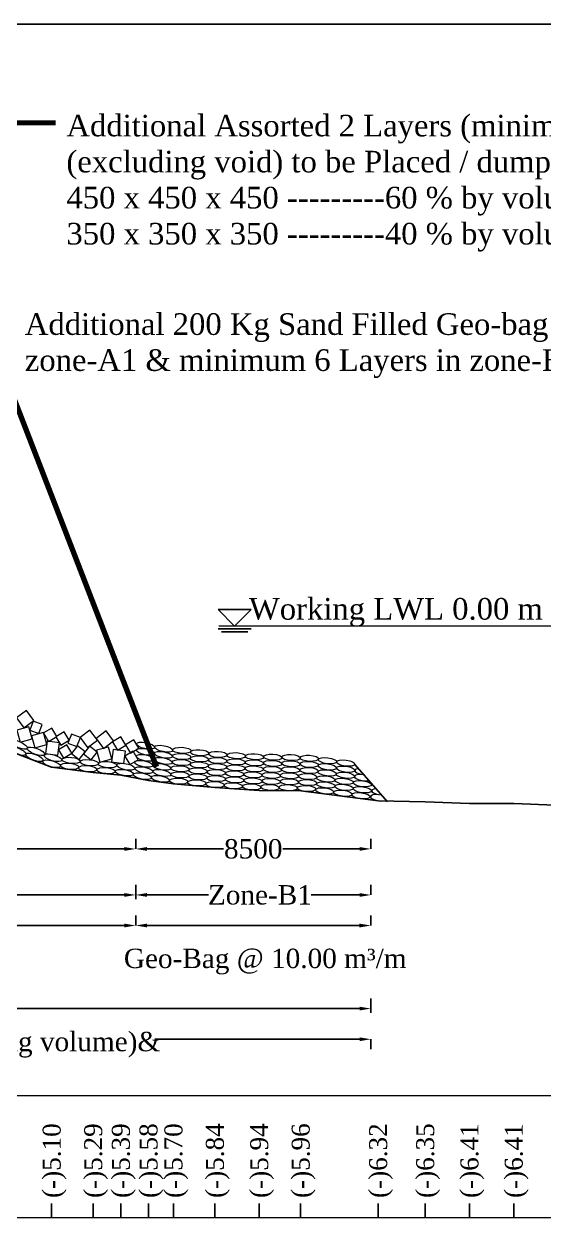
# Model space of a CAD drawing. Header units: metres. Extents: x -2434 to 11656, y -15288 to 8109.
# Drawn here: x 2596.2 to 2614.98, y -11663.21 to -11619.42 of the extents above; entities that cross this region are included whole.
import ezdxf

# ---------------------------------------------------------------- set-up
doc = ezdxf.new("R2010")
doc.units = ezdxf.units.M
doc.layers.add('LINE', color=7, linetype='Continuous')
doc.styles.get("Standard").update_dxf_attribs({"font": 'times.ttf'})
doc.dimstyles.get("Standard").update_dxf_attribs({"dimtxt": 0.5, "dimasz": 0.4075, "dimexe": 0.364, "dimexo": 0.219, "dimgap": 0.09, "dimtad": 0, "dimdec": 0, "dimlfac": 1000, "dimzin": 0, "dimdsep": 46, "dimtxsty": 'Standard', "dimcen": 0.09, "dimadec": 0, "dimazin": 0, "dimtfac": 1, "dimtdec": 0, "dimtofl": 0, "dimtmove": 0, "dimatfit": 3, "dimfxl": 1, "dimtolj": 1, "dimtzin": 0, "dimarcsym": 0})

# ---------------------------------------------------------------- blocks, each defined once
blk = doc.blocks.new('*D213')
at = {"color": 0, "lineweight": -2, "ltscale": 0.5}
for p, q in [((2577.727, -11649.404), (2577.727, -11648.89)), ((2600.227, -11649.254), (2600.227, -11648.89)), ((2578.134, -11649.254), (2587.624, -11649.254)), ((2599.819, -11649.254), (2590.329, -11649.254))]:
    blk.add_line(p, q, dxfattribs=at)
at = {"color": 0, "linetype": 'Continuous', "lineweight": -3, "ltscale": 0.5}
for points in [[(2578.134, -11649.186), (2578.134, -11649.322), (2577.727, -11649.254)], [(2599.819, -11649.186), (2599.819, -11649.322), (2600.227, -11649.254)]]:
    blk.add_solid(points, dxfattribs=at)
at = {"layer": 'Defpoints', "color": 0, "linetype": 'Continuous', "lineweight": -3, "ltscale": 0.5}
for p in [(2600.227, -11649.254), (2600.227, -11649.254), (2577.727, -11654.97)]:
    blk.add_point(p, dxfattribs=at)
at = {"color": 0, "linetype": 'Continuous', "lineweight": -3, "ltscale": 0.5, "insert": (2588.977, -11649.254), "char_height": 0.7, "attachment_point": 5}
blk.add_mtext('\\A1;22500', dxfattribs=at)
blk = doc.blocks.new('*D214')
at = {"color": 0, "lineweight": -2, "ltscale": 0.5}
for p, q in [((2600.227, -11649.254), (2600.227, -11648.89)), ((2608.726, -11649.254), (2608.726, -11648.89)), ((2600.634, -11649.254), (2603.403, -11649.254)), ((2608.319, -11649.254), (2605.55, -11649.254))]:
    blk.add_line(p, q, dxfattribs=at)
at = {"color": 0, "linetype": 'Continuous', "lineweight": -3, "ltscale": 0.5}
for points in [[(2600.634, -11649.186), (2600.634, -11649.322), (2600.227, -11649.254)], [(2608.319, -11649.186), (2608.319, -11649.322), (2608.726, -11649.254)]]:
    blk.add_solid(points, dxfattribs=at)
at = {"layer": 'Defpoints', "color": 0, "linetype": 'Continuous', "lineweight": -3, "ltscale": 0.5}
for p in [(2600.227, -11649.254), (2608.726, -11649.254), (2608.726, -11649.265)]:
    blk.add_point(p, dxfattribs=at)
at = {"color": 0, "linetype": 'Continuous', "lineweight": -3, "ltscale": 0.5, "insert": (2604.476, -11649.254), "char_height": 0.7, "attachment_point": 5}
blk.add_mtext('\\A1;8500', dxfattribs=at)
blk = doc.blocks.new('*D215')
at = {"color": 0, "lineweight": -2, "ltscale": 0.5}
for p, q in [((2600.227, -11651.069), (2600.227, -11650.555)), ((2600.634, -11650.919), (2602.86, -11650.919)), ((2608.318, -11650.919), (2606.575, -11650.919)), ((2608.726, -11650.919), (2608.726, -11650.555))]:
    blk.add_line(p, q, dxfattribs=at)
at = {"color": 0, "linetype": 'Continuous', "lineweight": -3, "ltscale": 0.5}
for points in [[(2600.634, -11650.851), (2600.634, -11650.987), (2600.227, -11650.919)], [(2608.318, -11650.851), (2608.318, -11650.987), (2608.726, -11650.919)]]:
    blk.add_solid(points, dxfattribs=at)
at = {"layer": 'Defpoints', "color": 0, "linetype": 'Continuous', "lineweight": -3, "ltscale": 0.5}
for p in [(2608.726, -11650.919), (2608.726, -11650.919), (2600.227, -11659.443)]:
    blk.add_point(p, dxfattribs=at)
at = {"color": 0, "linetype": 'Continuous', "lineweight": -3, "ltscale": 0.5, "insert": (2604.717, -11650.919), "char_height": 0.7, "attachment_point": 5}
blk.add_mtext('\\A1;Zone-B1', dxfattribs=at)
blk = doc.blocks.new('*D216')
at = {"color": 0, "lineweight": -2, "ltscale": 0.5}
for p, q in [((2600.227, -11652.024), (2600.227, -11651.66)), ((2608.724, -11652.024), (2608.724, -11651.66)), ((2600.634, -11652.024), (2608.316, -11652.024))]:
    blk.add_line(p, q, dxfattribs=at)
at = {"color": 0, "linetype": 'Continuous', "lineweight": -3, "ltscale": 0.5}
for points in [[(2600.634, -11651.956), (2600.634, -11652.092), (2600.227, -11652.024)], [(2608.316, -11651.956), (2608.316, -11652.092), (2608.724, -11652.024)]]:
    blk.add_solid(points, dxfattribs=at)
at = {"layer": 'Defpoints', "color": 0, "linetype": 'Continuous', "lineweight": -3, "ltscale": 0.5}
for p in [(2600.227, -11652.024), (2608.724, -11652.024), (2608.724, -11652.024)]:
    blk.add_point(p, dxfattribs=at)
at = {"color": 0, "linetype": 'Continuous', "lineweight": -3, "ltscale": 0.5, "insert": (2604.909, -11653.328), "char_height": 0.7, "attachment_point": 5}
blk.add_mtext('\\A1;Geo-Bag @ 10.00 m³/m ', dxfattribs=at)
blk = doc.blocks.new('*D217')
at = {"color": 0, "lineweight": -2, "ltscale": 0.5}
for p, q in [((2576.377, -11655.178), (2576.377, -11654.664)), ((2608.727, -11655.178), (2608.727, -11654.664)), ((2576.784, -11655.028), (2589.68, -11655.028)), ((2608.319, -11655.028), (2592.366, -11655.028))]:
    blk.add_line(p, q, dxfattribs=at)
at = {"color": 0, "linetype": 'Continuous', "lineweight": -3, "ltscale": 0.5}
for points in [[(2576.784, -11654.96), (2576.784, -11655.096), (2576.377, -11655.028)], [(2608.319, -11654.96), (2608.319, -11655.096), (2608.727, -11655.028)]]:
    blk.add_solid(points, dxfattribs=at)
at = {"layer": 'Defpoints', "color": 0, "linetype": 'Continuous', "lineweight": -3, "ltscale": 0.5}
for p in [(2608.727, -11655.028), (2576.377, -11658.171), (2608.727, -11658.171)]:
    blk.add_point(p, dxfattribs=at)
at = {"color": 0, "linetype": 'Continuous', "lineweight": -3, "ltscale": 0.5, "insert": (2591.023, -11655.028), "char_height": 0.5, "attachment_point": 5}
blk.add_mtext('\\A1;{\\H1.4x;32350}', dxfattribs=at)
blk = doc.blocks.new('*D218')
at = {"color": 0, "lineweight": -2, "ltscale": 0.5}
for p, q in [((2576.377, -11652.174), (2576.377, -11651.66)), ((2600.227, -11652.024), (2600.227, -11651.66)), ((2576.784, -11652.024), (2599.819, -11652.024))]:
    blk.add_line(p, q, dxfattribs=at)
at = {"color": 0, "linetype": 'Continuous', "lineweight": -3, "ltscale": 0.5}
for points in [[(2576.784, -11651.956), (2576.784, -11652.092), (2576.377, -11652.024)], [(2599.819, -11651.956), (2599.819, -11652.092), (2600.227, -11652.024)]]:
    blk.add_solid(points, dxfattribs=at)
at = {"layer": 'Defpoints', "color": 0, "linetype": 'Continuous', "lineweight": -3, "ltscale": 0.5}
for p in [(2600.227, -11652.024), (2600.227, -11652.024), (2576.377, -11658.171)]:
    blk.add_point(p, dxfattribs=at)
at = {"color": 0, "linetype": 'Continuous', "lineweight": -3, "ltscale": 0.5, "insert": (2587.08, -11653.24), "char_height": 0.7, "attachment_point": 5}
blk.add_mtext('\\A1;Geo-Bag @ 9.00 m³/m &\\PBlock  @ 19.00 m³/m', dxfattribs=at)
blk = doc.blocks.new('*D220')
at = {"color": 0, "lineweight": -2, "ltscale": 0.5}
for p, q in [((2576.377, -11651.069), (2576.377, -11650.555)), ((2576.784, -11650.919), (2585.259, -11650.919)), ((2599.819, -11650.919), (2589.031, -11650.919)), ((2600.227, -11650.919), (2600.227, -11650.555))]:
    blk.add_line(p, q, dxfattribs=at)
at = {"color": 0, "linetype": 'Continuous', "lineweight": -3, "ltscale": 0.5}
for points in [[(2576.784, -11650.851), (2576.784, -11650.987), (2576.377, -11650.919)], [(2599.819, -11650.851), (2599.819, -11650.987), (2600.227, -11650.919)]]:
    blk.add_solid(points, dxfattribs=at)
at = {"layer": 'Defpoints', "color": 0, "linetype": 'Continuous', "lineweight": -3, "ltscale": 0.5}
for p in [(2600.227, -11650.919), (2600.227, -11650.919), (2576.377, -11658.171)]:
    blk.add_point(p, dxfattribs=at)
at = {"color": 0, "linetype": 'Continuous', "lineweight": -3, "ltscale": 0.5, "insert": (2587.145, -11650.991), "char_height": 0.7, "attachment_point": 5}
blk.add_mtext('\\A1;Zone-A1', dxfattribs=at)
blk = doc.blocks.new('*D221')
at = {"color": 0, "lineweight": -2, "ltscale": 0.5}
for p, q in [((2576.377, -11656.138), (2576.377, -11655.774)), ((2576.784, -11656.138), (2579.369, -11656.138)), ((2608.318, -11656.138), (2600.923, -11656.138)), ((2608.725, -11656.138), (2608.725, -11656.502))]:
    blk.add_line(p, q, dxfattribs=at)
at = {"color": 0, "linetype": 'Continuous', "lineweight": -3, "ltscale": 0.5}
for points in [[(2576.784, -11656.07), (2576.784, -11656.205), (2576.377, -11656.138)], [(2608.318, -11656.07), (2608.318, -11656.205), (2608.725, -11656.138)]]:
    blk.add_solid(points, dxfattribs=at)
at = {"layer": 'Defpoints', "color": 0, "linetype": 'Continuous', "lineweight": -3, "ltscale": 0.5}
for p in [(2576.377, -11656.14), (2608.725, -11656.138), (2608.725, -11656.138)]:
    blk.add_point(p, dxfattribs=at)
at = {"color": 0, "linetype": 'Continuous', "lineweight": -3, "ltscale": 0.5, "insert": (2590.146, -11656.906), "char_height": 0.7, "attachment_point": 5}
blk.add_mtext('\\A1;Geo-Bag @ 19.0 m³/m (excluding filling volume)&\\PBlock  @ 19.00 m³/m', dxfattribs=at)

msp = doc.modelspace()

# ---------------------------------------------------------------- linework, layer by layer
at = {"color": 0, "linetype": 'Continuous', "lineweight": -3, "ltscale": 0.5}
msp.add_line((2608.147769, -11646.204219), (2609.330835, -11647.549182), dxfattribs=at)
at = {"color": 0, "lineweight": 18, "ltscale": 0.18}
for p, q in [((2542.493162, -11658.171464), (2641.589907, -11658.171464)), ((2542.493162, -11662.598086), (2641.589907, -11662.575417))]:
    msp.add_line(p, q, dxfattribs=at)
at = {"color": 0, "lineweight": -2}
for p, q in [((2597.189907, -11662.577291), (2597.189907, -11662.077291)), ((2597.189907, -11662.577291), (2597.189907, -11662.077291)), ((2598.689907, -11662.577291), (2598.689907, -11662.077291)), ((2598.689907, -11662.577291), (2598.689907, -11662.077291)), ((2599.689907, -11662.577291), (2599.689907, -11662.077291)), ((2599.689907, -11662.577291), (2599.689907, -11662.077291)), ((2600.689907, -11662.577291), (2600.689907, -11662.077291)), ((2600.689907, -11662.577291), (2600.689907, -11662.077291)), ((2601.589907, -11662.577291), (2601.589907, -11662.077291)), ((2601.589907, -11662.577291), (2601.589907, -11662.077291)), ((2603.089907, -11662.577291), (2603.089907, -11662.077291)), ((2603.089907, -11662.577291), (2603.089907, -11662.077291)), ((2604.689907, -11662.577291), (2604.689907, -11662.077291)), ((2604.689907, -11662.577291), (2604.689907, -11662.077291)), ((2606.189907, -11662.577291), (2606.189907, -11662.077291)), ((2606.189907, -11662.577291), (2606.189907, -11662.077291)), ((2608.989907, -11662.577291), (2608.989907, -11662.077291)), ((2608.989907, -11662.577291), (2608.989907, -11662.077291)), ((2610.689907, -11662.577291), (2610.689907, -11662.077291)), ((2610.689907, -11662.577291), (2610.689907, -11662.077291)), ((2612.289907, -11662.577291), (2612.289907, -11662.077291)), ((2612.289907, -11662.577291), (2612.289907, -11662.077291)), ((2613.889907, -11662.577291), (2613.889907, -11662.077291)), ((2613.889907, -11662.577291), (2613.889907, -11662.077291))]:
    msp.add_line(p, q, dxfattribs=at)
at = {"color": 6, "linetype": 'Continuous', "lineweight": -3, "ltscale": 0.5}
msp.add_lwpolyline([(2595.590057, -11645.685655), (2597.190057, -11646.295655), (2598.690057, -11646.485655), (2599.690057, -11646.585655), (2600.690057, -11646.775655), (2601.590057, -11646.895655), (2603.090057, -11647.035655), (2604.690057, -11647.135655), (2606.190057, -11647.155655), (2608.990057, -11647.515655), (2610.690057, -11647.545655), (2612.290057, -11647.605655), (2613.890057, -11647.605655), (2615.390057, -11647.675655)], dxfattribs=at)
at = {"color": 0, "linetype": 'Continuous', "lineweight": 13, "ltscale": 0.5}
for centre, major_axis in [((2595.950769, -11645.703633), (-0.304227, 0.134799)), ((2596.003055, -11645.480754), (-0.304227, 0.134799)), ((2596.621154, -11645.72431), (-0.311301, 0.117544)), ((2600.5778, -11645.739419), (-0.326675, 0.063313)), ((2600.584301, -11645.51688), (-0.326675, 0.063313)), ((2601.228953, -11645.85064), (-0.326675, 0.063313)), ((2601.235453, -11645.628101), (-0.326675, 0.063313)), ((2601.895375, -11645.688508), (-0.332226, 0.018737)), ((2602.536859, -11645.773337), (-0.332226, 0.018737)), ((2603.197635, -11645.835222), (-0.332226, 0.018737)), ((2596.56802, -11645.940287), (-0.311301, 0.117544)), ((2597.185248, -11646.172836), (-0.320768, 0.088502)), ((2597.238382, -11645.956859), (-0.320768, 0.088502)), ((2597.838755, -11646.265991), (-0.331321, 0.030846)), ((2597.891488, -11646.052631), (-0.331321, 0.030846)), ((2598.547796, -11646.135403), (-0.331321, 0.030846)), ((2599.208982, -11646.206686), (-0.331321, 0.030846)), ((2599.867783, -11646.280119), (-0.326675, 0.063313)), ((2600.518086, -11646.176702), (-0.326675, 0.063313)), ((2600.571865, -11645.959242), (-0.326675, 0.063313)), ((2601.168107, -11646.283737), (-0.326675, 0.063313)), ((2601.223017, -11646.070464), (-0.326675, 0.063313)), ((2601.882939, -11646.130871), (-0.332226, 0.018737)), ((2601.888874, -11645.911047), (-0.332226, 0.018737)), ((2602.524423, -11646.215699), (-0.332226, 0.018737)), ((2602.530359, -11645.995876), (-0.332226, 0.018737)), ((2603.1852, -11646.277585), (-0.332226, 0.018737)), ((2603.191135, -11646.057761), (-0.332226, 0.018737)), ((2603.852759, -11646.104034), (-0.332226, 0.018737)), ((2603.859259, -11645.881495), (-0.332226, 0.018737)), ((2604.515514, -11646.140803), (-0.332226, 0.018737)), ((2604.522014, -11645.918264), (-0.332226, 0.018737)), ((2605.176007, -11646.159357), (-0.332226, 0.018737)), ((2605.182508, -11645.936818), (-0.332226, 0.018737)), ((2605.837066, -11646.171689), (-0.332226, 0.018737)), ((2605.843566, -11645.94915), (-0.332226, 0.018737)), ((2606.500668, -11646.198842), (-0.332226, 0.018737)), ((2606.507169, -11645.976303), (-0.332226, 0.018737)), ((2607.154574, -11646.284529), (-0.330079, 0.042101)), ((2607.161075, -11646.06199), (-0.330079, 0.042101)), ((2607.820155, -11646.148539), (-0.330079, 0.042101)), ((2598.49478, -11646.350233), (-0.331321, 0.030846)), ((2599.154041, -11646.422208), (-0.331321, 0.030846)), ((2599.816384, -11646.494497), (-0.329368, 0.047343)), ((2600.466931, -11646.620648), (-0.326675, 0.063313)), ((2600.52071, -11646.403189), (-0.326675, 0.063313)), ((2601.120061, -11646.719425), (-0.326675, 0.063313)), ((2601.174971, -11646.506151), (-0.326675, 0.063313)), ((2601.828877, -11646.353308), (-0.332226, 0.018737)), ((2601.831784, -11646.574817), (-0.332226, 0.018737)), ((2602.479769, -11646.431337), (-0.332226, 0.018737)), ((2602.480617, -11646.650029), (-0.332226, 0.018737)), ((2603.138849, -11646.492091), (-0.332226, 0.018737)), ((2603.13998, -11646.711236), (-0.332226, 0.018737)), ((2603.800473, -11646.538364), (-0.332226, 0.018737)), ((2603.846824, -11646.323857), (-0.332226, 0.018737)), ((2604.463228, -11646.575133), (-0.332226, 0.018737)), ((2604.509578, -11646.360627), (-0.332226, 0.018737)), ((2605.123722, -11646.593687), (-0.332226, 0.018737)), ((2605.170072, -11646.379181), (-0.332226, 0.018737)), ((2605.78478, -11646.606019), (-0.332226, 0.018737)), ((2605.831131, -11646.391513), (-0.332226, 0.018737)), ((2606.44697, -11646.637131), (-0.332226, 0.018737)), ((2606.494733, -11646.418665), (-0.332226, 0.018737)), ((2607.100876, -11646.722818), (-0.330079, 0.042101)), ((2607.148639, -11646.504352), (-0.330079, 0.042101)), ((2607.80772, -11646.590902), (-0.330079, 0.042101)), ((2607.813655, -11646.371078), (-0.330079, 0.042101)), ((2601.777722, -11646.804043), (-0.332226, 0.018737)), ((2602.435962, -11646.865667), (-0.332226, 0.018737)), ((2603.093629, -11646.925742), (-0.332226, 0.018737)), ((2603.757797, -11646.970204), (-0.332226, 0.018737)), ((2603.804148, -11646.755698), (-0.332226, 0.018737)), ((2604.419421, -11647.010028), (-0.332226, 0.018737)), ((2604.465772, -11646.795522), (-0.332226, 0.018737)), ((2605.079915, -11647.028583), (-0.332226, 0.018737)), ((2605.126265, -11646.814076), (-0.332226, 0.018737)), ((2605.737582, -11647.038425), (-0.332226, 0.018737)), ((2605.783933, -11646.823919), (-0.332226, 0.018737)), ((2606.400054, -11647.069877), (-0.332226, 0.018737)), ((2606.446405, -11646.855371), (-0.332226, 0.018737)), ((2607.05509, -11647.155338), (-0.330079, 0.042101)), ((2607.10031, -11646.941058), (-0.330079, 0.042101)), ((2607.759391, -11647.027607), (-0.330079, 0.042101)), ((2607.759956, -11646.809367), (-0.330079, 0.042101)), ((2608.421863, -11647.113138), (-0.330079, 0.042101)), ((2608.422428, -11646.894898), (-0.330079, 0.042101)), ((2607.714171, -11647.241661), (-0.330079, 0.042101)), ((2608.372121, -11647.329115), (-0.330079, 0.042101))]:
    msp.add_ellipse(centre, major_axis=major_axis, ratio=0.329715771, dxfattribs=at)
for centre, start_param, end_param in [((2608.470192, -11646.676432), 4.677839967, 8.513553259), ((2608.476127, -11646.456609), 5.417142784, 7.954584671), ((2608.482627, -11646.23407), 0.19243233, 0.523440356), ((2609.039115, -11647.405369), 4.514003364, 8.768239936), ((2609.088857, -11647.189392), 5.310756317, 7.971486983)]:
    msp.add_ellipse(centre, major_axis=(-0.330079, 0.042101), ratio=0.329715771, start_param=start_param, end_param=end_param, dxfattribs=at)
at = {"layer": 'LINE', "color": 0, "linetype": 'ByBlock', "lineweight": -3, "ltscale": 0.5}
for p, q in [((2537.639444, -11619.424204), (2644.424759, -11619.424204)), ((2603.803199, -11641.195616), (2603.203199, -11640.595616)), ((2604.403199, -11640.595616), (2603.203199, -11640.595616)), ((2603.803199, -11641.195616), (2604.403199, -11640.595616)), ((2603.203199, -11641.295616), (2604.403199, -11641.295616)), ((2603.323199, -11641.395616), (2604.283199, -11641.395616))]:
    msp.add_line(p, q, dxfattribs=at)
at = {"layer": 'LINE', "color": 7, "lineweight": 13, "ltscale": 0.5}
msp.add_line((2616.177087, -11641.195616), (2603.232419, -11641.195616), dxfattribs=at)
at = {"layer": 'LINE', "color": 0, "linetype": 'ByBlock', "lineweight": 18, "ltscale": 0.5}
for points in [[(2596.189682, -11644.877874), (2596.5498, -11644.608032), (2596.279957, -11644.247914), (2595.919839, -11644.517756), (2596.189682, -11644.877874)], [(2595.934462, -11644.952888), (2596.054847, -11645.386487), (2596.488446, -11645.266101), (2596.36806, -11644.832503), (2595.934462, -11644.952888)], [(2596.396653, -11644.954731), (2596.723251, -11645.080564), (2596.849084, -11644.753967), (2596.522487, -11644.628133), (2596.396653, -11644.954731)], [(2596.456788, -11645.160261), (2596.577173, -11645.593859), (2597.010771, -11645.473474), (2596.890386, -11645.039876), (2596.456788, -11645.160261)], [(2597.071209, -11645.362147), (2597.373083, -11645.185026), (2597.195962, -11644.883152), (2596.894088, -11645.060273), (2597.071209, -11645.362147)], [(2597.520299, -11645.501871), (2597.822174, -11645.324749), (2597.645052, -11645.022875), (2597.343178, -11645.199996), (2597.520299, -11645.501871)], [(2597.776838, -11645.424099), (2598.103436, -11645.549932), (2598.229269, -11645.223335), (2597.902672, -11645.097501), (2597.776838, -11645.424099)], [(2598.485224, -11645.588109), (2598.845343, -11645.318266), (2598.5755, -11644.958148), (2598.215382, -11645.227991), (2598.485224, -11645.588109)], [(2599.067365, -11645.616427), (2599.427483, -11645.346585), (2599.157641, -11644.986467), (2598.797523, -11645.256309), (2599.067365, -11645.616427)], [(2599.567349, -11645.681191), (2599.869223, -11645.50407), (2599.692102, -11645.202196), (2599.390228, -11645.379317), (2599.567349, -11645.681191)], [(2597.469785, -11645.41704), (2597.023598, -11645.35858), (2596.965138, -11645.804766), (2597.411325, -11645.863226), (2597.469785, -11645.41704)], [(2597.615826, -11645.967879), (2597.917701, -11645.790757), (2597.740579, -11645.488883), (2597.438705, -11645.666004), (2597.615826, -11645.967879)], [(2598.186791, -11646.021675), (2598.400434, -11645.744444), (2598.123204, -11645.530801), (2597.909561, -11645.808032), (2598.186791, -11646.021675)], [(2598.619334, -11646.033142), (2598.832977, -11645.755912), (2598.555746, -11645.542269), (2598.342103, -11645.819499), (2598.619334, -11646.033142)], [(2598.809319, -11645.687595), (2598.929704, -11646.121193), (2599.363303, -11646.000808), (2599.242918, -11645.56721), (2598.809319, -11645.687595)], [(2599.862202, -11645.717529), (2599.416015, -11645.659069), (2599.357555, -11646.105256), (2599.803742, -11646.163716), (2599.862202, -11645.717529)], [(2600.017005, -11646.202636), (2600.318879, -11646.025515), (2600.141758, -11645.723641), (2599.839883, -11645.900762), (2600.017005, -11646.202636)], [(2600.034527, -11645.784824), (2600.336402, -11645.607703), (2600.15928, -11645.305829), (2599.857406, -11645.48295), (2600.034527, -11645.784824)]]:
    msp.add_lwpolyline(points, dxfattribs=at)

# ---------------------------------------------------------------- texts
at = {"color": 0, "lineweight": -2}
for s, p in [('(-)5.10', (2597.514907, -11661.877291)), ('(-)5.29', (2599.014907, -11661.877291)), ('(-)5.39', (2600.014907, -11661.877291)), ('(-)5.58', (2601.014907, -11661.877291)), ('(-)5.70', (2601.914907, -11661.877291)), ('(-)5.84', (2603.414907, -11661.877291)), ('(-)5.94', (2605.014907, -11661.877291)), ('(-)5.96', (2606.514907, -11661.877291)), ('(-)6.32', (2609.314907, -11661.877291)), ('(-)6.35', (2611.014907, -11661.877291)), ('(-)6.41', (2612.614907, -11661.877291)), ('(-)6.41', (2614.214907, -11661.877291))]:
    msp.add_text(s, height=0.65, rotation=90, dxfattribs=at).set_placement(p)
at = {"layer": 'LINE', "color": 7, "lineweight": 13, "ltscale": 0.5, "attachment_point": 1}
for s, insert, char_height, width in [('Additional Assorted 2 Layers (minimum) C.C Blocks (including block at Key) @ 19.00 {\\C0;m³/m} (excluding void) to be Placed / dumped at or below Working LWL within Zone A1 as shown. \\P450 x 450 x 450 ---------60 % by volume\\P350 x 350 x 350 ---------40 % by volume', (2597.72387, -11622.699645), 0.781767752, 46.31614072), ('Working LWL 0.00 m', (2604.32093, -11640.178678), 0.78176775, 30.04400339)]:
    msp.add_mtext(s, dxfattribs=dict(at, insert=insert, char_height=char_height, width=width))
at = {"layer": 'LINE', "color": 0, "linetype": 'ByBlock', "lineweight": -3, "ltscale": 0.5, "insert": (2596.219723, -11629.879805), "char_height": 0.781767752, "width": 44.3343089, "attachment_point": 1}
msp.add_mtext('Additional 200 Kg Sand Filled Geo-bag to be dumped @ 19.00 m³/m ({\\C7;minimum} 2 Layers in zone-A1 & {\\C7;minimum} 6 Layers in zone-B1  as shown).', dxfattribs=at)

# ---------------------------------------------------------------- dimensions: what is measured, and where the dimension line sits
at = {"color": 0, "linetype": 'Continuous', "lineweight": -3, "ltscale": 0.5}
for base, p1, p2, text, override, picture, middle in [((2600.226534, -11652.024057), (2576.376534, -11658.171464), (2600.226534, -11652.024057), 'Geo-Bag @ 9.00 m³/m &\\PBlock  @ 19.00 m³/m', {"dimtxt": 0.7, "dimtmove": 2, "dimfxl": 0.15, "dimfxlon": 1}, '*D218', (2587.079726, -11653.239887)), ((2600.226534, -11650.918603), (2576.376534, -11658.171464), (2600.226534, -11650.918603), 'Zone-A1', {"dimtxt": 0.7, "dimtmove": 2, "dimfxl": 0.15, "dimfxlon": 1}, '*D220', (2587.145328, -11650.991151)), ((2608.725736, -11650.918603), (2600.226534, -11659.442736), (2608.725736, -11650.918603), 'Zone-B1', {"dimtxt": 0.7, "dimtmove": 2, "dimfxl": 0.15, "dimfxlon": 1}, '*D215', (2604.717272, -11650.918603)), ((2608.725171, -11656.137576), (2576.376534, -11656.139947), (2608.725171, -11656.137576), 'Geo-Bag @ 19.0 m³/m (excluding filling volume)&\\PBlock  @ 19.00 m³/m', {"dimtxt": 0.7, "dimtmove": 2, "dimfxl": 0.15, "dimfxlon": 1}, '*D221', (2590.145914, -11656.90573)), ((2608.723758, -11652.024057), (2600.226534, -11652.024057), (2608.723758, -11652.024057), 'Geo-Bag @ 10.00 m³/m ', {"dimtxt": 0.7, "dimtmove": 2, "dimfxl": 0.15, "dimfxlon": 1}, '*D216', (2604.909457, -11653.327952)), ((2608.726534, -11655.028231), (2576.376534, -11658.171464), (2608.726534, -11658.171464), '{\\H1.4x;<>}', {"dimfxl": 0.15, "dimfxlon": 1}, '*D217', (2591.023054, -11655.028231))]:
    dim = msp.add_linear_dim(base=base, p1=p1, p2=p2, text=text, dimstyle='Standard', override=override, dxfattribs=at)
    dim.commit()
    dim.dimension.update_dxf_attribs({"geometry": picture, "text_midpoint": middle, "dimtype": 160})
for base, p1, p2, picture, middle in [((2600.226534, -11649.253691), (2577.726534, -11654.970439), (2600.226534, -11649.253691), '*D213', (2588.976534, -11649.253691)), ((2608.726301, -11649.253691), (2600.226534, -11649.253691), (2608.726301, -11649.265457), '*D214', (2604.476418, -11649.253691))]:
    dim = msp.add_linear_dim(base=base, p1=p1, p2=p2, dimstyle='Standard', override={"dimtxt": 0.7, "dimtmove": 2, "dimfxl": 0.15, "dimfxlon": 1}, dxfattribs=at)
    dim.commit()
    dim.dimension.update_dxf_attribs({"geometry": picture, "text_midpoint": middle})

# ---------------------------------------------------------------- leaders
at = {"layer": 'LINE', "color": 7, "lineweight": 13, "ltscale": 0.5}
for points in [[(2584.61475, -11640.405269), (2593.804271, -11622.989252), (2597.323243, -11622.990886)], [(2600.980677, -11646.283484), (2594.780599, -11630.268984)]]:
    msp.add_leader(points, dimstyle='Standard', override={"dimtxt": 0.9, "dimasz": 0.7, "dimclrd": 7, "dimclre": 7, "dimclrt": 7, "dimlwd": 65535, "dimlwe": 65535}, dxfattribs=at)

doc.saveas('drawing.dxf')
